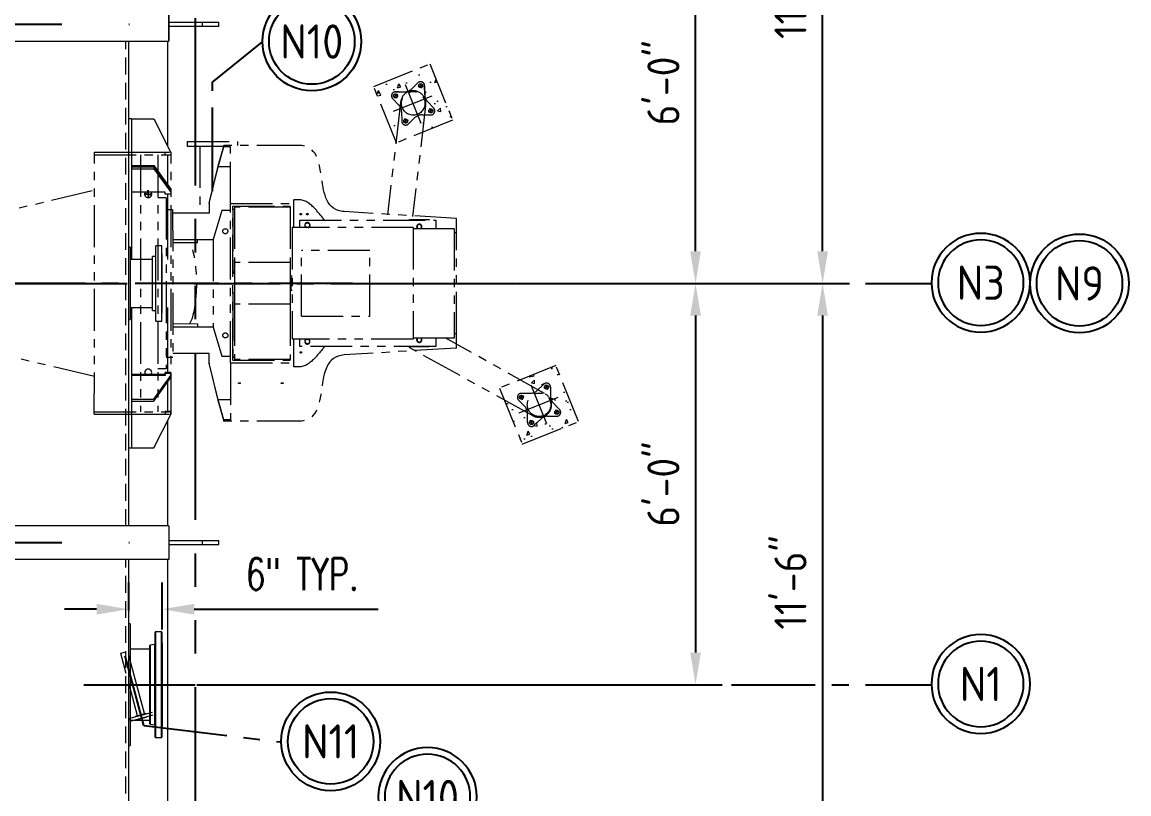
# Model space of a CAD drawing. Header units: inches. Extents: x 0 to 4731, y 0 to 1632.
# Drawn here: x 445 to 643.6, y 1079.1 to 1217.6 of the extents above; entities that cross this region are included whole.
import ezdxf
from ezdxf.enums import TextEntityAlignment as Align

# ---------------------------------------------------------------- set-up
doc = ezdxf.new("R2010")
doc.units = ezdxf.units.IN
doc.header["$LTSCALE"] = 48
doc.header["$MEASUREMENT"] = 0
for name, pattern in [('CENTER', [2, 1.25, -0.25, 0.25, -0.25]), ('HIDDEN', [0.375, 0.25, -0.125]), ('PHANTOM2', [1.25, 0.625, -0.125, 0.125, -0.125, 0.125, -0.125])]:
    doc.linetypes.add(name, pattern=pattern)
for name, color, linetype, lineweight in [('AM_0', 7, 'Continuous', 50), ('AM_11', 92, 'PHANTOM2', 25), ('AM_4', 93, 'Continuous', 25), ('AM_5', 92, 'Continuous', 25), ('AM_6', 140, 'Continuous', 35), ('AM_7', 142, 'CENTER', 25), ('Equipment-AM_0', 7, 'Continuous', 50), ('Equipment-AM_3', 6, 'HIDDEN', 25), ('Equipment-AM_5', 92, 'Continuous', 25), ('Process-AM_7', 142, 'CENTER', 25)]:
    doc.layers.add(name, color=color, linetype=linetype, lineweight=lineweight)
doc.styles.add('ISOCP', font='ISOCP.SHX')
doc.styles.get("Standard").update_dxf_attribs({"font": 'ROMANS.SHX', "width": 0.7})
doc.styles.add('XT07_0', font='isocp.shx', dxfattribs={"width": 0.9, "height": 7})
doc.dimstyles.new('METSOPOWER_ANSI$0', dxfattribs={"dimtxt": 0.12, "dimasz": 0.12, "dimexe": 0.1, "dimexo": 0.05, "dimgap": 0.06, "dimtad": 1, "dimtoh": 1, "dimdec": 5, "dimzin": 12, "dimdsep": 46, "dimlunit": 4, "dimtxsty": 'Standard', "dimcen": 0, "dimclrd": 256, "dimclre": 256, "dimclrt": 140, "dimadec": 0, "dimazin": 2, "dimtp": 0.1, "dimtm": 0.1, "dimtfac": 0.71, "dimtdec": 5, "dimtmove": 0, "dimatfit": 3, "dimfxl": 1, "dimfrac": 2, "dimtzin": 7, "dimlwd": -1, "dimlwe": -1, "dimarcsym": 1})
doc.dimstyles.new('VALMET_ANSI$0', dxfattribs={"dimscale": 48, "dimtxt": 0.12, "dimasz": 0.12, "dimexe": 0.1, "dimexo": 0.05, "dimgap": 0.06, "dimtad": 1, "dimtoh": 1, "dimdec": 5, "dimzin": 7, "dimdsep": 46, "dimlunit": 4, "dimtxsty": 'Standard', "dimcen": 0, "dimclrd": 256, "dimclre": 256, "dimclrt": 140, "dimadec": 0, "dimazin": 2, "dimtp": 0.1, "dimtm": 0.1, "dimtfac": 0.71, "dimtdec": 5, "dimtofl": 0, "dimtmove": 0, "dimatfit": 3, "dimfxl": 1, "dimfrac": 2, "dimtolj": 1, "dimtzin": 7, "dimlwd": -1, "dimlwe": -1, "dimarcsym": 1})

# ---------------------------------------------------------------- blocks, each defined once
blk = doc.blocks.new('SW_CENTERMARKSYMBOL_60')
at = {"layer": 'AM_7', "color": 0}
for p, q in [((-0.2, 0), (-0.725, 0)), ((0, 0), (-0.1, 0)), ((0, 0.2), (0, 0.725)), ((0, 0), (0, 0.1)), ((0, 0), (0, -0.1)), ((0, 0), (0.1, 0)), ((0.2, 0), (0.725, 0)), ((0, -0.2), (0, -0.725))]:
    blk.add_line(p, q, dxfattribs=at)
blk = doc.blocks.new('*U374')
at = {"layer": 'AM_7', "color": 0, "transparency": 16777216}
blk.add_line((-10.06, 0), (9.92, 0), dxfattribs=at)
blk = doc.blocks.new('*D513')
at = {"layer": 'Defpoints', "color": 0, "transparency": 16777216}
for p in [(504.26, 1170.71), (476.05, 1098.71), (565.82, 1098.71)]:
    blk.add_point(p, dxfattribs=at)
at = {"layer": 'Equipment-AM_5', "linetype": 'ByBlock', "transparency": 16777216}
for p, q in [((506.66, 1170.71), (570.62, 1170.71)), ((565.82, 1164.95), (565.82, 1104.47)), ((478.45, 1098.71), (570.62, 1098.71))]:
    blk.add_line(p, q, dxfattribs=at)
at = {"layer": 'Equipment-AM_5', "transparency": 16777216}
for points in [[(564.86, 1164.95), (566.78, 1164.95), (565.82, 1170.71)], [(564.86, 1104.47), (566.78, 1104.47), (565.82, 1098.71)]]:
    blk.add_solid(points, dxfattribs=at)
at = {"layer": 'Equipment-AM_5', "color": 140, "transparency": 16777216, "insert": (560.06, 1134.71), "char_height": 5.76, "attachment_point": 5, "rotation": 90, "style": 'ISOCP', "bg_fill": 3, "box_fill_scale": 1.25, "bg_fill_color": 256, "bg_fill_true_color": 13158600, "bg_fill_transparency": 0}
blk.add_mtext('6\'-0"', dxfattribs=at)
blk = doc.blocks.new('*D514')
at = {"layer": 'Defpoints', "color": 0, "transparency": 16777216}
for p in [(476.76, 1242.71), (565.82, 1242.71), (504.26, 1170.71)]:
    blk.add_point(p, dxfattribs=at)
at = {"layer": 'Equipment-AM_5', "linetype": 'ByBlock', "transparency": 16777216}
for p, q in [((479.16, 1242.71), (570.62, 1242.71)), ((565.82, 1176.47), (565.82, 1236.95)), ((506.66, 1170.71), (570.62, 1170.71))]:
    blk.add_line(p, q, dxfattribs=at)
at = {"layer": 'Equipment-AM_5', "transparency": 16777216}
for points in [[(564.86, 1236.95), (566.78, 1236.95), (565.82, 1242.71)], [(564.86, 1176.47), (566.78, 1176.47), (565.82, 1170.71)]]:
    blk.add_solid(points, dxfattribs=at)
at = {"layer": 'Equipment-AM_5', "color": 140, "transparency": 16777216, "insert": (560.06, 1206.71), "char_height": 5.76, "attachment_point": 5, "rotation": 90, "style": 'ISOCP', "bg_fill": 3, "box_fill_scale": 1.25, "bg_fill_color": 256, "bg_fill_true_color": 13158600, "bg_fill_transparency": 0}
blk.add_mtext('6\'-0"', dxfattribs=at)
blk = doc.blocks.new('*D515')
at = {"layer": 'Defpoints', "color": 0, "transparency": 16777216}
for p in [(504.26, 1170.71), (494.35, 1032.71), (588.62, 1032.71)]:
    blk.add_point(p, dxfattribs=at)
at = {"layer": 'Equipment-AM_5', "linetype": 'ByBlock', "transparency": 16777216}
for p, q in [((506.66, 1170.71), (593.42, 1170.71)), ((588.62, 1164.95), (588.62, 1038.47)), ((496.75, 1032.71), (593.42, 1032.71))]:
    blk.add_line(p, q, dxfattribs=at)
at = {"layer": 'Equipment-AM_5', "transparency": 16777216}
for points in [[(587.66, 1164.95), (589.58, 1164.95), (588.62, 1170.71)], [(587.66, 1038.47), (589.58, 1038.47), (588.62, 1032.71)]]:
    blk.add_solid(points, dxfattribs=at)
at = {"layer": 'Equipment-AM_5', "color": 140, "transparency": 16777216, "insert": (582.86, 1117.07), "char_height": 5.76, "attachment_point": 5, "rotation": 90, "style": 'ISOCP', "bg_fill": 3, "box_fill_scale": 1.25, "bg_fill_color": 256, "bg_fill_true_color": 13158600, "bg_fill_transparency": 0}
blk.add_mtext('11\'-6"', dxfattribs=at)
blk = doc.blocks.new('*D516')
at = {"layer": 'Defpoints', "color": 0, "transparency": 16777216}
for p in [(494.35, 1308.71), (588.62, 1308.71), (504.26, 1170.71)]:
    blk.add_point(p, dxfattribs=at)
at = {"layer": 'Equipment-AM_5', "linetype": 'ByBlock', "transparency": 16777216}
for p, q in [((496.75, 1308.71), (593.42, 1308.71)), ((588.62, 1176.47), (588.62, 1302.95)), ((506.66, 1170.71), (593.42, 1170.71))]:
    blk.add_line(p, q, dxfattribs=at)
at = {"layer": 'Equipment-AM_5', "transparency": 16777216}
for points in [[(587.66, 1302.95), (589.58, 1302.95), (588.62, 1308.71)], [(587.66, 1176.47), (589.58, 1176.47), (588.62, 1170.71)]]:
    blk.add_solid(points, dxfattribs=at)
at = {"layer": 'Equipment-AM_5', "color": 140, "transparency": 16777216, "insert": (582.86, 1223.05), "char_height": 5.76, "attachment_point": 5, "rotation": 90, "style": 'ISOCP', "bg_fill": 3, "box_fill_scale": 1.25, "bg_fill_color": 256, "bg_fill_true_color": 13158600, "bg_fill_transparency": 0}
blk.add_mtext('11\'-6"', dxfattribs=at)
blk = doc.blocks.new('*U366')
at = {"layer": 'AM_7', "color": 0, "transparency": 16777216}
blk.add_line((24, 0), (120.12, 0), dxfattribs=at)
blk = doc.blocks.new('*U367')
at = {"layer": 'AM_7', "color": 0, "transparency": 16777216}
blk.add_line((24, 0), (120.12, 0), dxfattribs=at)
blk = doc.blocks.new('ryfgyh')
at = {"layer": 'AM_11', "lineweight": 18, "ltscale": 0.25}
h = blk.add_hatch(dxfattribs=at)
h.set_pattern_fill('AR-CONC', color=256, angle=3.7757, style=0)
h.set_pattern_definition([(53.7757, (57.804, 1142.3885), (7.198356, -0.15384), [0.75, -8.25]), (358.7757, (57.804, 1142.3885), (-1.879826, 7.414226), [0.6, -6.6]), (104.2271, (58.404, 1142.376), (5.31853, 7.26039), [0.6374, -7.01142]), (49.9599, (57.6724, 1144.384), (10.75824, -0.94881), [1.125, -12.375]), (100.4113, (58.569, 1144.305), (8.68487, 10.33552), [0.9561, -10.51714]), (354.9599, (57.672, 1144.384), (8.68487, 10.33552), [0.9, -9.9]), (24.7757, (58.703, 1143.951), (6.22124, -3.624382), [0.75, -8.25]), (329.7757, (58.703, 1143.951), (1.950356, 7.395986), [0.6, -6.6]), (75.2271, (59.2216, 1143.649), (8.1716, 3.771603), [0.6374, -7.01142]), (41.2757, (57.8041, 1142.3885), (-0.097878, 3.32972), [0, -6.52, 0, -6.7, 0, -6.625]), (11.2757, (57.804, 1142.3885), (2.365263, 4.10879), [0, -3.82, 0, -6.37, 0, -2.525]), (331.2757, (55.579, 1142.2416), (5.34149, 0.126467), [0, -2.5, 0, -7.8, 0, -10.35]), (321.2757, (54.581, 1142.176), (5.753284, 1.38291), [0, -3.25, 0, -5.18, 0, -7.35])])
h.paths.add_polyline_path([(516.33, 1840.92), (519, 1846.67, 0.048096), (518.89, 1846.99), (518.18, 1848.47, -0.660247), (519.04, 1849.45), (520.59, 1848.94, 0.095714), (521.26, 1848.85), (521.27, 1848.75, -0.414201), (523.67, 1846.65), (523.77, 1846.65, 0.095714), (523.94, 1846), (524.65, 1844.53, -0.660247), (523.79, 1843.55), (522.7, 1843.91), (521.37, 1841.05), (527.2, 1841.43), (526.48, 1852.28), (515.63, 1851.57)])
h.paths.add_polyline_path([(524.04, 1849.09, -1), (523.34, 1849.09, -1)], flags=16)
h = blk.add_hatch(dxfattribs=at)
h.set_pattern_fill('AR-CONC', color=256, angle=3.7757, style=0)
h.set_pattern_definition([(53.7757, (57.804, 1142.3885), (7.198356, -0.15384), [0.75, -8.25]), (358.7757, (57.804, 1142.3885), (-1.879826, 7.414226), [0.6, -6.6]), (104.2271, (58.404, 1142.376), (5.31853, 7.26039), [0.6374, -7.01142]), (49.9599, (57.6724, 1144.384), (10.75824, -0.94881), [1.125, -12.375]), (100.4113, (58.569, 1144.305), (8.68487, 10.33552), [0.9561, -10.51714]), (354.9599, (57.672, 1144.384), (8.68487, 10.33552), [0.9, -9.9]), (24.7757, (58.703, 1143.951), (6.22124, -3.624382), [0.75, -8.25]), (329.7757, (58.703, 1143.951), (1.950356, 7.395986), [0.6, -6.6]), (75.2271, (59.2216, 1143.649), (8.1716, 3.771603), [0.6374, -7.01142]), (41.2757, (57.8041, 1142.3885), (-0.097878, 3.32972), [0, -6.52, 0, -6.7, 0, -6.625]), (11.2757, (57.804, 1142.3885), (2.365263, 4.10879), [0, -3.82, 0, -6.37, 0, -2.525]), (331.2757, (55.579, 1142.2416), (5.34149, 0.126467), [0, -2.5, 0, -7.8, 0, -10.35]), (321.2757, (54.581, 1142.176), (5.753284, 1.38291), [0, -3.25, 0, -5.18, 0, -7.35])])
h.paths.add_polyline_path([(520.89, 1782.28), (531.74, 1782.99), (531.02, 1793.84), (524.13, 1793.39), (526.62, 1790.67), (527.93, 1791.3, -0.660247), (528.91, 1790.44), (528.4, 1788.88, 0.095714), (528.31, 1788.22), (528.2, 1788.21, -0.414172), (526.11, 1785.82), (526.11, 1785.7, 0.095714), (525.46, 1785.53), (523.99, 1784.83, -0.660247), (523.01, 1785.68), (523.52, 1787.24, 0.0164), (523.55, 1787.35), (520.33, 1790.82)])
h.paths.add_polyline_path([(528.2, 1785.76, -1), (528.91, 1785.81, -1)], flags=16)
for p, q in [((449.62, 1811.4, -0.01), (464.33, 1856.05, -0.01)), ((464.18, 1855.6, -0.01), (477.27, 1851.29, -0.01)), ((464.33, 1856.05, -0.01), (477.41, 1851.74, -0.01)), ((472.03, 1853.01, -0.01), (457.62, 1809.25, -0.01)), ((424.47, 1852.81, -0.01), (462.21, 1849.63, -0.01)), ((474.99, 1852.04, -0.01), (460.58, 1808.28, -0.01)), ((462.71, 1807.09, -0.01), (477.41, 1851.74, -0.01)), ((482.65, 1851.17, -0.01), (478.9, 1839.77, -0.01)), ((480.78, 1852.7, -0.01), (480.51, 1851.88, -0.01)), ((480.51, 1851.88, -0.01), (486.7, 1849.84, -0.01)), ((480.78, 1852.7, -0.01), (489.34, 1849.88, -0.01)), ((486.78, 1849.96, -0.01), (484.59, 1846.74, -0.01)), ((484.59, 1846.62, -0.01), (486.7, 1849.72, -0.01)), ((484.67, 1839.65, -0.01), (487.85, 1849.33, -0.01)), ((486.7, 1849.72, -0.01), (486.78, 1849.96, -0.01)), ((487.85, 1849.33, -0.01), (486.7, 1849.72, -0.01)), ((499.53, 1845.76, -0.01), (486.78, 1849.96, -0.01)), ((489.34, 1849.88, -0.01), (489.11, 1849.19, -0.01)), ((518.79, 1849.24, -0.01), (518.85, 1848.3, -0.01)), ((519.63, 1849.25, -0.01), (519.04, 1849.45, -0.01)), ((519.04, 1849.45, -0.01), (520.59, 1848.94, -0.01)), ((521.67, 1842.62, -0.01), (521.16, 1850.38, -0.01)), ((521.91, 1849.03, -0.01), (523.38, 1849.73, -0.01)), ((523.22, 1849.06, -0.01), (524.16, 1849.12, -0.01)), ((523.66, 1849.56, -0.01), (523.72, 1848.63, -0.01)), ((519.34, 1847.39, -0.01), (510.77, 1828.95, -0.01)), ((518.18, 1848.47, -0.01), (518.89, 1846.99, -0.01)), ((519.29, 1848.8, -0.01), (518.35, 1848.74, -0.01)), ((524.36, 1848.87, -0.01), (523.82, 1847.2, -0.01)), ((523.86, 1847.32, -0.01), (524.36, 1848.87, -0.01)), ((481.01, 1840.88, -0.01), (484.59, 1846.62, -0.01)), ((484.59, 1846.74, -0.01), (481.1, 1841.15, -0.01)), ((486.73, 1845.91, -0.01), (484.59, 1846.62, -0.01)), ((523.43, 1845.46, -0.01), (514.97, 1827.27, -0.01)), ((517.6, 1846.25, -0.01), (525.23, 1846.75, -0.01)), ((518.97, 1845.68, -0.01), (518.47, 1844.12, -0.01)), ((524.65, 1844.53, -0.01), (523.94, 1846, -0.01)), ((474.01, 1844.28, -0.01), (464.4, 1815.11, -0.01)), ((474.01, 1844.28, -0.01), (472.58, 1844.75, -0.01)), ((519.61, 1843.93, -0.01), (518.67, 1843.87, -0.01)), ((519.17, 1843.43, -0.01), (519.11, 1844.37, -0.01)), ((519.45, 1843.26, -0.01), (520.92, 1843.97, -0.01)), ((522.24, 1844.06, -0.01), (523.79, 1843.55, -0.01)), ((523.54, 1844.19, -0.01), (524.48, 1844.25, -0.01)), ((524.04, 1843.75, -0.01), (523.98, 1844.69, -0.01)), ((474.47, 1841.93, -0.01), (466.18, 1816.72, -0.01)), ((473.35, 1842.3, -0.01), (474.47, 1841.93, -0.01)), ((480.47, 1839.25, -0.01), (474.27, 1841.29, -0.01)), ((481.1, 1841.15, -0.01), (481.01, 1840.88, -0.01)), ((475.73, 1812.5, -0.01), (484.67, 1839.65, -0.01)), ((481.01, 1840.88, -0.01), (480.47, 1839.25, -0.01)), ((484.67, 1839.65, -0.01), (495.44, 1836.11, -0.01)), ((451.74, 1817.82, -0.01), (419.48, 1837.68, -0.01)), ((476.25, 1812.83, -0.01), (484.89, 1839.08, -0.01)), ((482.8, 1839, -0.01), (479.67, 1834.54, -0.01)), ((484.76, 1838.56, -0.01), (481.49, 1828.63, -0.01)), ((485.14, 1838.83, -0.01), (482.04, 1829.41, -0.01)), ((484.29, 1838.51, -0.01), (482.8, 1839, -0.01)), ((484.73, 1838.57, -0.01), (485.03, 1838.48, -0.01)), ((484.89, 1839.08, -0.01), (494.69, 1835.85, -0.01)), ((494.64, 1835.7, -0.01), (485.14, 1838.83, -0.01)), ((476.82, 1834.81, -0.01), (472.59, 1836.21, -0.01)), ((472.79, 1836.81, -0.01), (477.02, 1835.41, -0.01)), ((476.82, 1834.81, -0.01), (477.02, 1835.41, -0.01)), ((477.02, 1835.41, -0.01), (479.67, 1834.54, -0.01)), ((494.64, 1835.7, -0.01), (491.54, 1826.28, -0.01)), ((494.09, 1832.02, -0.01), (495.44, 1836.11, -0.01)), ((494.64, 1835.7, -0.01), (494.69, 1835.85, -0.01)), ((495.44, 1836.11, -0.01), (495.66, 1836.78, -0.01)), ((496.48, 1836.51, -0.01), (495.66, 1836.78, -0.01)), ((479.67, 1834.54, -0.01), (474.74, 1819.58, -0.01)), ((493.79, 1832.12, -0.01), (487.54, 1813.12, -0.01)), ((514.44, 1825.32, -0.01), (493.79, 1832.12, -0.01)), ((495.1, 1831.69, -0.01), (495.52, 1832.97, -0.01)), ((495.52, 1832.97, -0.01), (518.71, 1825.33, -0.01)), ((522.35, 1824.43, -0.01), (503.59, 1831.91, -0.01)), ((482.04, 1829.41, -0.01), (479.7, 1822.3, -0.01)), ((491.54, 1826.28, -0.01), (482.04, 1829.41, -0.01)), ((481.42, 1827.54, -0.01), (481.13, 1827.64, -0.01)), ((481.49, 1828.63, -0.01), (481.16, 1827.62, -0.01)), ((490.43, 1816.48, -0.01), (494.12, 1827.7, -0.01)), ((505.75, 1823.87, -0.01), (494.12, 1827.7, -0.01)), ((491.54, 1826.28, -0.01), (489.2, 1819.17, -0.01)), ((514.44, 1825.32, -0.01), (508.18, 1806.33, -0.01)), ((514.22, 1826.81, -0.01), (514.25, 1826.89, -0.01)), ((514.25, 1826.89, -0.01), (517.61, 1825.78, -0.01)), ((517.61, 1825.78, -0.01), (517.59, 1825.7, -0.01)), ((518.71, 1825.33, -0.01), (518.23, 1823.87, -0.01)), ((479.72, 1823.25, -0.01), (476.45, 1813.32, -0.01)), ((480.05, 1824.26, -0.01), (479.72, 1823.25, -0.01)), ((480.32, 1824.17, -0.01), (480.02, 1824.27, -0.01)), ((490.88, 1823.9, -0.01), (490.08, 1821.47, -0.01)), ((490.85, 1823.8, -0.01), (490.74, 1823.84, -0.01)), ((491.07, 1823.84, -0.01), (490.88, 1823.9, -0.01)), ((502.06, 1812.65, -0.01), (505.75, 1823.87, -0.01)), ((521.37, 1822.83, -0.01), (514.37, 1825.14, -0.01)), ((521.55, 1822, -0.01), (522.35, 1824.43, -0.01)), ((472.09, 1820.45, -0.01), (467.86, 1821.85, -0.01)), ((468.06, 1822.45, -0.01), (472.29, 1821.05, -0.01)), ((479.7, 1822.3, -0.01), (476.6, 1812.88, -0.01)), ((489.2, 1819.17, -0.01), (479.7, 1822.3, -0.01)), ((490.11, 1821.56, -0.01), (490, 1821.6, -0.01)), ((490.27, 1821.41, -0.01), (490.08, 1821.47, -0.01)), ((521.37, 1822.83, -0.01), (515.23, 1804.21, -0.01)), ((515.88, 1804.79, -0.01), (521.55, 1822, -0.01)), ((521.55, 1822, -0.01), (521.14, 1822.13, -0.01)), ((472.29, 1821.05, -0.01), (472.09, 1820.45, -0.01)), ((474.74, 1819.58, -0.01), (472.09, 1820.45, -0.01)), ((474.74, 1819.58, -0.01), (474.61, 1814.13, -0.01)), ((472.59, 1815.32, -0.01), (466.39, 1817.36, -0.01)), ((489.2, 1819.17, -0.01), (486.1, 1809.75, -0.01)), ((464.4, 1815.11, -0.01), (462.98, 1815.58, -0.01)), ((465.05, 1817.09, -0.01), (466.18, 1816.72, -0.01)), ((472.06, 1813.69, -0.01), (472.59, 1815.32, -0.01)), ((490.43, 1816.48, -0.01), (502.06, 1812.65, -0.01)), ((471.97, 1813.42, -0.01), (471.45, 1806.85, -0.01)), ((471.53, 1806.94, -0.01), (472.06, 1813.69, -0.01)), ((472.06, 1813.69, -0.01), (471.97, 1813.42, -0.01)), ((474.61, 1814.13, -0.01), (476.1, 1813.64, -0.01)), ((476.72, 1813.23, -0.01), (476.42, 1813.33, -0.01)), ((449.62, 1811.4, -0.01), (462.71, 1807.09, -0.01)), ((449.77, 1811.84, -0.01), (462.86, 1807.53, -0.01)), ((475.73, 1812.5, -0.01), (472.54, 1802.82, -0.01)), ((475.73, 1812.5, -0.01), (486.5, 1808.95, -0.01)), ((476.25, 1812.83, -0.01), (486.05, 1809.6, -0.01)), ((486.1, 1809.75, -0.01), (476.6, 1812.88, -0.01)), ((486.5, 1808.95, -0.01), (487.84, 1813.02, -0.01)), ((508.18, 1806.33, -0.01), (487.54, 1813.12, -0.01)), ((488.43, 1811.43, -0.01), (488.85, 1812.69, -0.01)), ((511.62, 1803.79, -0.01), (488.43, 1811.43, -0.01)), ((486.05, 1809.6, -0.01), (486.1, 1809.75, -0.01)), ((486.28, 1808.28, -0.01), (486.5, 1808.95, -0.01)), ((487.1, 1808.01, -0.01), (486.28, 1808.28, -0.01)), ((515.08, 1802.36, -0.01), (495.55, 1807.48, -0.01)), ((471.45, 1806.85, -0.01), (471.3, 1802.96, -0.01)), ((471.38, 1803.2, -0.01), (471.53, 1806.94, -0.01)), ((473.67, 1806.24, -0.01), (471.53, 1806.94, -0.01)), ((524.37, 1786.46, -0.01), (506.19, 1806.03, -0.01)), ((515.23, 1804.21, -0.01), (508.24, 1806.51, -0.01)), ((507.1, 1805.2, -0.01), (507.13, 1805.27, -0.01)), ((510.47, 1804.09, -0.01), (507.1, 1805.2, -0.01)), ((510.49, 1804.16, -0.01), (510.47, 1804.09, -0.01)), ((512.09, 1805.25, -0.01), (511.62, 1803.79, -0.01)), ((527.52, 1789.68, -0.01), (513.74, 1804.76, -0.01)), ((515.08, 1802.36, -0.01), (515.88, 1804.79, -0.01)), ((515.88, 1804.79, -0.01), (515.47, 1804.93, -0.01)), ((471.3, 1802.96, -0.01), (471.38, 1803.2, -0.01)), ((484.05, 1798.76, -0.01), (471.3, 1802.96, -0.01)), ((472.54, 1802.82, -0.01), (471.38, 1803.2, -0.01)), ((525.7, 1791.94, -0.01), (526.21, 1784.18, -0.01)), ((523.43, 1788.56, -0.01), (522.72, 1790.03, -0.01)), ((523.83, 1790.37, -0.01), (522.89, 1790.3, -0.01)), ((523.33, 1790.8, -0.01), (523.39, 1789.87, -0.01)), ((523.58, 1791.01, -0.01), (525.13, 1790.5, -0.01)), ((526.45, 1790.59, -0.01), (527.93, 1791.3, -0.01)), ((527.76, 1790.63, -0.01), (528.7, 1790.69, -0.01)), ((528.2, 1791.13, -0.01), (528.26, 1790.19, -0.01)), ((528.91, 1790.44, -0.01), (528.4, 1788.88, -0.01)), ((522.14, 1787.81, -0.01), (529.77, 1788.31, -0.01)), ((529.19, 1786.09, -0.01), (528.43, 1787.68, -0.01)), ((528.48, 1787.57, -0.01), (529.19, 1786.09, -0.01)), ((523.01, 1785.68, -0.01), (523.52, 1787.24, -0.01)), ((524.15, 1785.5, -0.01), (523.21, 1785.43, -0.01)), ((523.71, 1785, -0.01), (523.65, 1785.93, -0.01)), ((523.99, 1784.83, -0.01), (525.46, 1785.53, -0.01)), ((526.78, 1785.62, -0.01), (528.33, 1785.11, -0.01)), ((528.08, 1785.75, -0.01), (529.02, 1785.82, -0.01)), ((528.58, 1785.32, -0.01), (528.52, 1786.25, -0.01)), ((524.54, 1785.09, -0.01), (523.99, 1784.83, -0.01))]:
    blk.add_line(p, q, dxfattribs=at)
at = {"layer": 'AM_11', "lineweight": 18, "ltscale": 0.25, "elevation": -0.01}
for points in [[(515.63, 1851.57), (526.48, 1852.28), (527.2, 1841.43), (516.35, 1840.71)], [(520.89, 1782.28), (531.74, 1782.99), (531.02, 1793.84), (520.17, 1793.13)]]:
    blk.add_lwpolyline(points, close=True, dxfattribs=at)
at = {"layer": 'AM_11', "lineweight": 18, "ltscale": 0.25}
for centre, radius in [((518.82, 1848.77, -0.01), 0.354), ((523.69, 1849.09, -0.01), 0.354), ((521.42, 1846.5, -0.01), 2.11), ((519.14, 1843.9, -0.01), 0.354), ((524.01, 1844.22, -0.01), 0.354), ((482.22, 1835.25, -0.01), 0.453), ((496.04, 1833.92, -0.01), 0.131), ((497.16, 1833.55, -0.01), 0.131), ((496.55, 1831.68, -0.01), 0.409), ((476.38, 1817.49, -0.01), 0.453), ((490.02, 1811.86, -0.01), 0.409), ((488.29, 1810.36, -0.01), 0.131), ((523.36, 1790.34, -0.01), 0.354), ((525.96, 1788.06, -0.01), 2.11), ((528.23, 1790.66, -0.01), 0.354), ((523.68, 1785.46, -0.01), 0.354), ((528.55, 1785.79, -0.01), 0.354)]:
    blk.add_circle(centre, radius, dxfattribs=at)
for centre, radius, start, end in [((518.82, 1848.77, -0.01), 0.709, 71.9064, 205.6451), ((521.14, 1850.62, -0.01), 1.77, 251.9064, 295.6451), ((523.69, 1849.09, -0.01), 0.709, 341.9064, 115.6451), ((523.69, 1849.09, -0.01), 0.709, 341.9064, 38.1214), ((521.42, 1846.5, -0.01), 2.26, 332.7417, 156.6384), ((525.54, 1846.77, -0.01), 1.77, 166.6296, 205.6451), ((525.54, 1846.77, -0.01), 1.77, 161.9064, 163.6183), ((517.29, 1846.23, -0.01), 1.77, 341.9064, 25.6451), ((519.14, 1843.9, -0.01), 0.709, 161.9064, 295.6451), ((521.69, 1842.37, -0.01), 1.77, 71.9064, 115.6451), ((524.01, 1844.22, -0.01), 0.709, 251.9065, 25.6451), ((496.55, 1831.68, -0.01), 0.472, 272.8152, 230.7362), ((515.53, 1825.12, -0.01), 0.472, 295.3069, 208.2445), ((515.53, 1825.12, -0.01), 0.409, 284.7964, 218.755), ((490.02, 1811.86, -0.01), 0.472, 97.6176, 45.9338), ((509.19, 1805.86, -0.01), 0.472, 118.0135, 25.5379), ((509.19, 1805.86, -0.01), 0.409, 108.653, 34.8984), ((523.36, 1790.34, -0.01), 0.709, 71.9063, 205.645), ((525.96, 1788.06, -0.01), 2.25, 218.5268, 41.0285), ((525.68, 1792.19, -0.01), 1.77, 251.9063, 295.6451), ((528.23, 1790.66, -0.01), 0.709, 341.9064, 115.645), ((521.83, 1787.79, -0.01), 1.77, 341.9064, 25.645), ((530.08, 1788.33, -0.01), 1.77, 161.9064, 200.9219), ((530.08, 1788.33, -0.01), 1.77, 203.9332, 205.645), ((523.68, 1785.46, -0.01), 0.709, 161.9064, 295.6451), ((526.23, 1783.94, -0.01), 1.77, 71.9063, 115.6451), ((528.55, 1785.79, -0.01), 0.709, 251.9064, 25.645), ((528.55, 1785.79, -0.01), 0.709, 329.4301, 25.645)]:
    blk.add_arc(centre, radius, start, end, dxfattribs=at)
blk.add_ellipse((472.48, 1828.62, -0.01), major_axis=(2.46, 7.48), ratio=0.260474, start_param=3.544308, end_param=5.880469, dxfattribs=at)
for centre in [(476.09, 1808.56, -0.01), (483.38, 1806.16, -0.01)]:
    blk.add_ellipse(centre, major_axis=(0.168, -0.055), ratio=0.409923, dxfattribs=at)
for points in [[(503.59, 1831.91, -0.01), (497.59, 1834.31, -0.01), (505.72, 1843.72, -0.01), (499.53, 1845.76, -0.01)], [(498.7, 1834.19, -0.01), (498.19, 1835.27, -0.01), (497.53, 1836.16, -0.01), (496.48, 1836.51, -0.01)], [(499.76, 1831.57, -0.01), (499.41, 1832.45, -0.01), (499.1, 1833.38, -0.01), (498.7, 1834.19, -0.01)], [(492.67, 1810.03, -0.01), (491.87, 1809.53, -0.01), (491.06, 1808.98, -0.01), (490.26, 1808.55, -0.01)], [(495.55, 1807.48, -0.01), (489.3, 1809.12, -0.01), (490.25, 1796.72, -0.01), (484.05, 1798.76, -0.01)], [(490.26, 1808.55, -0.01), (489.21, 1807.99, -0.01), (488.15, 1807.67, -0.01), (487.1, 1808.01, -0.01)]]:
    blk.add_open_spline(points, degree=3, dxfattribs=at)
at = {"layer": 'AM_7'}
blk.add_line((405.57, 1850.64, -0.01), (528.22, 1810.26, -0.01), dxfattribs=at)
blk = doc.blocks.new('XA16S')
at = {"layer": 'AM_4'}
for radius in [7.5, 6.5]:
    blk.add_circle((0, -7.5), radius, dxfattribs=at)
at = {"layer": 'AM_6', "style": 'XT07_0', "width": 0.9}
blk.add_attdef('?', text='', height=7, dxfattribs=at).set_placement((0, -7.5), align=Align.MIDDLE)
blk = doc.blocks.new('*D609')
at = {"layer": 'Defpoints', "color": 0, "transparency": 16777216}
for p in [(470.1, 1112.25), (464.1, 1109.65), (470.1, 1106.21)]:
    blk.add_point(p, dxfattribs=at)
at = {"layer": 'Equipment-AM_5', "linetype": 'ByBlock', "transparency": 16777216}
for p, q in [((464.1, 1112.05), (464.1, 1117.05)), ((470.1, 1108.61), (470.1, 1117.05)), ((458.34, 1112.25), (452.58, 1112.25)), ((475.86, 1112.25), (508.89, 1112.25))]:
    blk.add_line(p, q, dxfattribs=at)
at = {"layer": 'Equipment-AM_5', "transparency": 16777216}
for points in [[(458.34, 1113.21), (458.34, 1111.29), (464.1, 1112.25)], [(475.86, 1113.21), (475.86, 1111.29), (470.1, 1112.25)]]:
    blk.add_solid(points, dxfattribs=at)
at = {"layer": 'Equipment-AM_5', "color": 140, "transparency": 16777216, "insert": (495.26, 1118.56), "char_height": 5.76, "attachment_point": 5}
blk.add_mtext('\\A1;6" TYP.', dxfattribs=at)

msp = doc.modelspace()

# ---------------------------------------------------------------- linework, layer by layer
at = {"layer": 'AM_0', "lineweight": 18}
for p, q in [((462.644111, 1104.337762), (463.604193, 1104.595016)), ((462.644111, 1104.337762), (463.604193, 1100.754688)), ((466.906899, 1093.509592), (464.104193, 1103.969432)), ((464.104193, 1098.888663), (465.636706, 1093.169245)), ((464.104193, 1092.6292), (468.356747, 1093.768668)), ((464.251562, 1092.668687), (464.380972, 1092.185725)), ((464.380972, 1092.185725), (468.486157, 1093.285705)), ((465.336062, 1093.088688), (467.207543, 1093.59015)), ((465.336062, 1093.088688), (465.368414, 1092.967947)), ((465.467638, 1092.476896), (465.483815, 1092.416526)), ((465.483815, 1092.416526), (467.415666, 1092.934164)), ((467.239895, 1093.469409), (467.207543, 1093.59015)), ((467.415666, 1092.934164), (467.39949, 1092.994534))]:
    msp.add_line(p, q, dxfattribs=at)
at = {"layer": 'AM_11'}
msp.add_line((476.104193, 1068.275895), (476.104193, 1277.96108), dxfattribs=at)
at = {"layer": 'AM_7', "ltscale": 0.25}
for p, q in [((504.262627, 1170.71108), (197.455922, 1170.71108)), ((466.801595, 1091.362204), (491.488719, 1088.438107))]:
    msp.add_line(p, q, dxfattribs=at)
at = {"layer": 'Equipment-AM_0', "lineweight": 18}
for p, q in [((471.291693, 1214.20108), (471.291693, 1220.22108)), ((471.304193, 1220.22108), (471.304193, 1214.20108)), ((278.104193, 1214.20108), (471.291693, 1214.20108)), ((464.104193, 1127.22108), (464.104193, 1214.20108)), ((471.104193, 1195.314111), (471.104193, 1214.20108)), ((471.304193, 1214.20108), (471.291693, 1214.20108)), ((464.604193, 1200.21108), (464.104193, 1200.21108)), ((464.604193, 1200.211999), (464.604193, 1200.21065)), ((464.604193, 1200.211999), (468.604193, 1200.211999)), ((464.604193, 1200.21065), (464.604193, 1200.209301)), ((464.604193, 1200.209301), (468.604193, 1200.209301)), ((464.604193, 1200.208242), (464.604193, 1200.209301)), ((464.604193, 1200.208242), (464.604193, 1191.634835)), ((468.604193, 1200.211999), (468.604193, 1200.209301)), ((468.604193, 1200.211999), (471.666693, 1194.212087)), ((468.604193, 1200.209301), (471.666693, 1194.209388)), ((470.666693, 1194.209388), (464.604193, 1194.209388)), ((470.666693, 1193.709396), (470.666693, 1194.209388)), ((471.666693, 1193.709396), (470.666693, 1193.709396)), ((471.104193, 1188.376799), (471.104193, 1193.709396)), ((471.666693, 1194.212087), (471.666693, 1194.209388)), ((471.666693, 1194.209388), (471.666693, 1193.709396)), ((464.604193, 1191.85882), (468.604193, 1191.85882)), ((464.604193, 1191.63558), (464.604193, 1191.457852)), ((464.604193, 1191.63558), (468.604193, 1191.63558)), ((468.604193, 1191.85882), (471.666693, 1187.593345)), ((468.604193, 1191.63558), (468.604193, 1191.280124)), ((468.604193, 1191.63558), (471.666693, 1187.415898)), ((464.604193, 1191.457852), (464.604193, 1191.280124)), ((464.604193, 1191.280124), (468.604193, 1191.280124)), ((464.604193, 1191.279379), (464.604193, 1191.280124)), ((464.604193, 1191.279379), (464.604193, 1175.02358)), ((468.604193, 1191.280124), (471.666693, 1187.060442)), ((470.666693, 1187.060442), (464.604193, 1187.060442)), ((470.666693, 1186.708801), (470.666693, 1187.060442)), ((471.666693, 1186.708801), (470.666693, 1186.708801)), ((471.104193, 1175.02358), (471.104193, 1186.708801)), ((471.666693, 1187.593345), (471.666693, 1187.415898)), ((471.666693, 1187.415898), (471.666693, 1187.060442)), ((471.666693, 1187.060442), (471.666693, 1186.708801)), ((464.354193, 1177.21108), (464.104193, 1177.21108)), ((464.354193, 1177.21108), (464.354193, 1176.820011)), ((464.354193, 1176.820011), (464.354193, 1164.21108)), ((470.041693, 1177.46108), (468.979193, 1177.46108)), ((468.979193, 1173.294193), (468.979193, 1177.46108)), ((470.041693, 1173.294193), (470.041693, 1177.46108)), ((470.104193, 1176.02358), (470.041693, 1176.02358)), ((470.104193, 1172.744085), (470.104193, 1176.02358)), ((468.354193, 1175.02358), (464.354193, 1175.02358)), ((468.979193, 1175.55483), (468.354193, 1175.55483)), ((468.354193, 1172.564703), (468.354193, 1175.55483)), ((468.354193, 1165.86733), (468.354193, 1172.564703)), ((468.979193, 1163.96108), (468.979193, 1173.294193)), ((470.041693, 1163.96108), (470.041693, 1173.294193)), ((470.104193, 1165.39858), (470.104193, 1172.744085)), ((464.354193, 1166.39858), (468.354193, 1166.39858)), ((464.604193, 1166.39858), (464.604193, 1149.915733)), ((468.354193, 1165.86733), (468.979193, 1165.86733)), ((471.104193, 1154.713358), (471.104193, 1166.39858)), ((464.104193, 1164.21108), (464.354193, 1164.21108)), ((468.979193, 1163.96108), (470.041693, 1163.96108)), ((470.041693, 1165.39858), (470.104193, 1165.39858)), ((470.666693, 1154.361718), (464.604193, 1154.361718)), ((470.666693, 1154.180455), (464.604193, 1154.180455)), ((468.604193, 1149.91498), (471.666693, 1154.180455)), ((471.666693, 1154.713358), (470.666693, 1154.713358)), ((470.666693, 1154.535911), (470.666693, 1154.713358)), ((470.666693, 1154.535911), (470.666693, 1154.180455)), ((471.666693, 1154.535911), (470.666693, 1154.535911)), ((471.666693, 1154.535911), (471.666693, 1154.713358)), ((471.666693, 1154.180455), (471.666693, 1154.535911)), ((471.666693, 1154.180455), (471.666693, 1153.828815)), ((468.604193, 1149.56334), (471.666693, 1153.828815)), ((471.104193, 1147.712764), (471.104193, 1153.04536)), ((464.604193, 1149.915733), (464.604193, 1149.91498)), ((464.604193, 1149.91498), (468.604193, 1149.91498)), ((464.604193, 1149.91498), (464.604193, 1149.73916)), ((464.604193, 1149.73916), (464.604193, 1149.56334)), ((464.604193, 1149.564093), (464.604193, 1141.211219)), ((464.604193, 1149.56334), (468.604193, 1149.56334)), ((468.604193, 1149.91498), (468.604193, 1149.56334)), ((470.666693, 1147.212771), (464.604193, 1147.212771)), ((470.666693, 1147.210073), (464.604193, 1147.210073)), ((468.604193, 1141.21016), (471.666693, 1147.210073)), ((471.666693, 1147.712764), (470.666693, 1147.712764)), ((470.666693, 1147.710065), (470.666693, 1147.712764)), ((471.666693, 1147.710065), (470.666693, 1147.710065)), ((470.666693, 1147.710065), (470.666693, 1147.210073)), ((471.104193, 1127.22108), (471.104193, 1146.108048)), ((471.666693, 1147.710065), (471.666693, 1147.712764)), ((471.666693, 1147.210073), (471.666693, 1147.710065)), ((464.104193, 1141.21108), (464.604193, 1141.21108)), ((464.604193, 1141.211219), (464.604193, 1141.21016)), ((464.604193, 1141.21016), (468.604193, 1141.21016)), ((471.291693, 1127.22108), (278.104193, 1127.22108)), ((471.291693, 1127.22108), (471.291693, 1121.20108)), ((471.291693, 1127.22108), (471.304193, 1127.22108)), ((471.304193, 1127.22108), (471.304193, 1121.20108)), ((471.291693, 1121.20108), (278.104193, 1121.20108)), ((464.104193, 1038.71108), (464.104193, 1121.20108)), ((471.104193, 1068.769722), (471.104193, 1121.20108)), ((471.304193, 1121.20108), (471.291693, 1121.20108)), ((464.354193, 1109.64858), (464.104193, 1109.64858)), ((464.354193, 1109.64858), (464.354193, 1108.288292)), ((464.354193, 1108.288292), (464.354193, 1087.77358)), ((468.854193, 1107.78539), (468.854193, 1108.15108)), ((468.854193, 1089.27108), (468.854193, 1107.78539)), ((469.984193, 1108.21108), (468.914193, 1108.21108)), ((468.914193, 1108.21108), (468.914193, 1107.843066)), ((468.914193, 1107.843066), (468.914193, 1089.21108)), ((469.984193, 1089.21108), (469.984193, 1108.21108)), ((470.044193, 1108.15108), (470.044193, 1089.27108)), ((467.914193, 1105.08608), (464.354193, 1105.08608)), ((467.914193, 1105.460578), (467.914193, 1105.732579)), ((467.914193, 1091.689581), (467.914193, 1105.460578)), ((468.801505, 1105.89461), (467.966881, 1105.792132)), ((467.966881, 1105.792132), (467.966881, 1091.630028)), ((468.801505, 1105.616333), (468.801505, 1105.89461)), ((468.801505, 1091.527549), (468.801505, 1105.616333)), ((470.104193, 1106.21108), (470.104193, 1105.920542)), ((470.104193, 1105.920542), (470.104193, 1091.21108)), ((464.354193, 1092.33608), (467.914193, 1092.33608)), ((467.966881, 1091.630028), (468.801505, 1091.527549)), ((468.914193, 1089.21108), (469.984193, 1089.21108)), ((464.104193, 1087.77358), (464.354193, 1087.77358))]:
    msp.add_line(p, q, dxfattribs=at)
for centre, radius, start, end in [((467.604193, 1186.71108), 0.625, 146.01478686, 0), ((467.604193, 1186.71108), 0.625, 0, 33.98521314), ((467.604193, 1154.71108), 0.625, 0, 213.98521314), ((467.604193, 1154.71108), 0.625, 326.01478686, 0), ((468.914193, 1108.15108), 0.06, 90, 180), ((469.984193, 1108.15108), 0.06, 0, 90), ((470.104193, 1106.27108), 0.06, 180, 270), ((467.974193, 1105.732579), 0.06, 97, 180), ((468.794193, 1105.954163), 0.06, 277, 0), ((467.974193, 1091.689581), 0.06, 180, 263), ((468.794193, 1091.467996), 0.06, 0, 83), ((470.104193, 1091.15108), 0.06, 90, 180), ((468.914193, 1089.27108), 0.06, 180, 270), ((469.984193, 1089.27108), 0.06, 270, 0)]:
    msp.add_arc(centre, radius, start, end, dxfattribs=at)
at = {"layer": 'Equipment-AM_3', "lineweight": 18, "ltscale": 0.25}
for p, q in [((463.604193, 1127.22108), (463.604193, 1214.20108)), ((463.604193, 1038.71108), (463.604193, 1121.20108))]:
    msp.add_line(p, q, dxfattribs=at)
at = {"layer": 'Process-AM_7'}
msp.add_line((466.801595, 1091.362204), (463.440627, 1103.905511), dxfattribs=at)

# ---------------------------------------------------------------- block references
at = {"layer": 'AM_5', "ltscale": 5}
ref = msp.add_blockref('XA16S', (625.866923, 1170.83608), dxfattribs=dict(at, xscale=-1.181102362204724, yscale=1.181102362204724, zscale=1.181102362204724, rotation=270))
ref.add_attrib('?', 'N3', dxfattribs={"layer": 'AM_6', "height": 6.1515748, "style": 'XT07_0'}).set_placement((617.008655, 1170.83608), align=Align.MIDDLE)
ref = msp.add_blockref('XA16S', (643.582576, 1170.71108), dxfattribs=dict(at, xscale=1.181102362204724, yscale=1.181102362204724, zscale=1.181102362204724, rotation=270))
ref.add_attrib('?', 'N9', dxfattribs={"layer": 'AM_6', "height": 6.1515748, "style": 'XT07_0'}).set_placement((634.724309, 1170.71108), align=Align.MIDDLE)
ref = msp.add_blockref('XA16S', (625.866923, 1098.83608), dxfattribs=dict(at, xscale=-1.181102362204724, yscale=1.181102362204724, zscale=1.181102362204724, rotation=270))
ref.add_attrib('?', 'N1', dxfattribs={"layer": 'AM_6', "height": 6.1515748, "style": 'XT07_0'}).set_placement((617.008655, 1098.83608), align=Align.MIDDLE)
at = {"layer": 'AM_7'}
for name, p in [('*U366', (344.104193, 1217.21108)), ('*U367', (344.104193, 1124.21108)), ('SW_CENTERMARKSYMBOL_60', (467.604193, 1186.71108)), ('*U374', (466.134193, 1098.71108))]:
    msp.add_blockref(name, p, dxfattribs=at)

# ---------------------------------------------------------------- next in the draw order: dimensions: what is measured, and where the dimension line sits
at = {"layer": 'Equipment-AM_5'}
dim = msp.add_linear_dim(base=(565.815226, 1098.71108), p1=(504.262627, 1170.71108), p2=(476.053099, 1098.71108), angle=90, dimstyle='METSOPOWER_ANSI$0', override={"dimscale": 48, "dimzin": 15, "dimtxsty": 'ISOCP', "dimtfill": 1}, dxfattribs=at)
dim.commit()
dim.dimension.update_dxf_attribs({"geometry": '*D513', "text_midpoint": (560.055226, 1134.71108)})

# ---------------------------------------------------------------- next in the draw order: linework, layer by layer
at = {"layer": 'AM_0', "lineweight": 18}
for p, q in [((471.304193, 1124.58608), (477.304193, 1124.58608)), ((477.304193, 1124.58608), (477.304193, 1123.83608)), ((477.304193, 1124.58608), (480.304193, 1124.58608)), ((480.304193, 1123.83608), (480.304193, 1124.58608)), ((471.304193, 1123.83608), (477.304193, 1123.83608)), ((477.304193, 1123.83608), (480.304193, 1123.83608))]:
    msp.add_line(p, q, dxfattribs=at)

# ---------------------------------------------------------------- next in the draw order: dimensions: what is measured, and where the dimension line sits
at = {"layer": 'Equipment-AM_5'}
dim = msp.add_linear_dim(base=(565.815226, 1242.71108), p1=(504.262627, 1170.71108), p2=(476.756901, 1242.71108), angle=90, dimstyle='METSOPOWER_ANSI$0', override={"dimscale": 48, "dimzin": 15, "dimtxsty": 'ISOCP', "dimtfill": 1}, dxfattribs=at)
dim.commit()
dim.dimension.update_dxf_attribs({"geometry": '*D514', "text_midpoint": (560.055226, 1206.71108)})

# ---------------------------------------------------------------- next in the draw order: linework, layer by layer
at = {"layer": 'AM_0', "lineweight": 18}
for p, q in [((471.304193, 1217.58608), (477.304193, 1217.58608)), ((477.304193, 1217.58608), (477.304193, 1216.83608)), ((477.304193, 1217.58608), (480.304193, 1217.58608)), ((480.304193, 1216.83608), (480.304193, 1217.58608)), ((471.304193, 1216.83608), (477.304193, 1216.83608)), ((477.304193, 1216.83608), (480.304193, 1216.83608))]:
    msp.add_line(p, q, dxfattribs=at)
at = {"layer": 'AM_7', "ltscale": 0.25}
msp.add_lwpolyline([(479.118575, 1187.242969), (479.118575, 1206.796108), (488.103525, 1214.044065)], dxfattribs=at)

# ---------------------------------------------------------------- next in the draw order: dimensions: what is measured, and where the dimension line sits
at = {"layer": 'Equipment-AM_5'}
dim = msp.add_linear_dim(base=(588.624378, 1032.71108), p1=(504.262627, 1170.71108), p2=(494.354193, 1032.71108), angle=90, dimstyle='METSOPOWER_ANSI$0', override={"dimscale": 48, "dimzin": 15, "dimtxsty": 'ISOCP', "dimtfill": 1}, dxfattribs=at)
dim.commit()
dim.dimension.update_dxf_attribs({"geometry": '*D515', "text_midpoint": (588.624378, 1117.0668), "dimtype": 160})

# ---------------------------------------------------------------- next in the draw order: linework, layer by layer
at = {"layer": 'AM_7', "ltscale": 0.25}
msp.add_line((476.300466, 1098.71108), (608.151269, 1098.71108), dxfattribs=at)

# ---------------------------------------------------------------- next in the draw order: block references
at = {"layer": 'AM_5', "ltscale": 5}
ref = msp.add_blockref('XA16S', (509.204701, 1088.537059), dxfattribs=dict(at, xscale=1.181102362204724, yscale=1.181102362204724, zscale=1.181102362204724, rotation=270))
ref.add_attrib('?', 'N11', dxfattribs={"layer": 'AM_6', "height": 6.1515748, "style": 'XT07_0'}).set_placement((500.346434, 1088.537059), align=Align.MIDDLE)
ref = msp.add_blockref('XA16S', (526.58419, 1078.561802, -0.005036), dxfattribs=dict(at, xscale=-1.181102362204724, yscale=1.181102362204724, zscale=1.181102362204724, rotation=270))
ref.add_attrib('?', 'N10', dxfattribs={"layer": 'AM_6', "height": 6.1515748, "style": 'XT07_0'}).set_placement((517.725923, 1078.561802, -0.005036), align=Align.MIDDLE)

# ---------------------------------------------------------------- next in the draw order: dimensions: what is measured, and where the dimension line sits
at = {"layer": 'Equipment-AM_5'}
dim = msp.add_linear_dim(base=(588.624378, 1308.71108), p1=(504.262627, 1170.71108), p2=(494.354193, 1308.71108), angle=90, dimstyle='METSOPOWER_ANSI$0', override={"dimscale": 48, "dimzin": 15, "dimtxsty": 'ISOCP', "dimtfill": 1}, dxfattribs=at)
dim.commit()
dim.dimension.update_dxf_attribs({"geometry": '*D516', "text_midpoint": (588.624378, 1223.054981), "dimtype": 160})
dim = msp.add_linear_dim(base=(470.104193, 1112.254039), p1=(464.104193, 1109.64858), p2=(470.104193, 1106.21108), text='<> TYP.', dimstyle='VALMET_ANSI$0', dxfattribs=at)
dim.commit()
dim.dimension.update_dxf_attribs({"geometry": '*D609', "text_midpoint": (495.256193, 1112.254039), "dimtype": 160})

# ---------------------------------------------------------------- next in the draw order: linework, layer by layer
at = {"layer": 'AM_7', "ltscale": 0.25}
msp.add_line((476.300466, 1170.71108), (608.151269, 1170.71108), dxfattribs=at)

# ---------------------------------------------------------------- next in the draw order: block references
at = {"layer": 'AM_5', "ltscale": 5}
ref = msp.add_blockref('XA16S', (505.82006, 1214.114197), dxfattribs=dict(at, xscale=1.181102362204724, yscale=1.181102362204724, zscale=1.181102362204724, rotation=270))
ref.add_attrib('?', 'N10', dxfattribs={"layer": 'AM_6', "height": 6.1515748, "style": 'XT07_0'}).set_placement((496.961793, 1214.114197), align=Align.MIDDLE)
at = {"layer": 'Equipment-AM_0', "rotation": 18.22430015578453}
msp.add_blockref('ryfgyh', (597.358831, -713.927599, 0.005036), dxfattribs=at)

doc.saveas('drawing.dxf')
